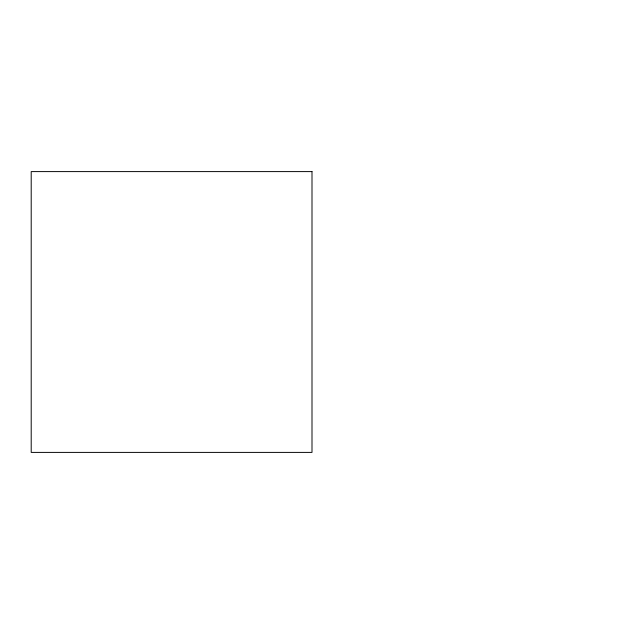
<?xml version="1.0" encoding="UTF-8"?>
<svg xmlns="http://www.w3.org/2000/svg" width="624" height="624" viewBox="0 0 624 624"><rect width="100%" height="100%" fill="white"/><g stroke="black" fill="none" stroke-linecap="round" stroke-linejoin="round"><path stroke-width="0.94" d="M312 171.6L31.2 171.6L31.2 452.4L312 452.4L312 171.6"/></g></svg>
